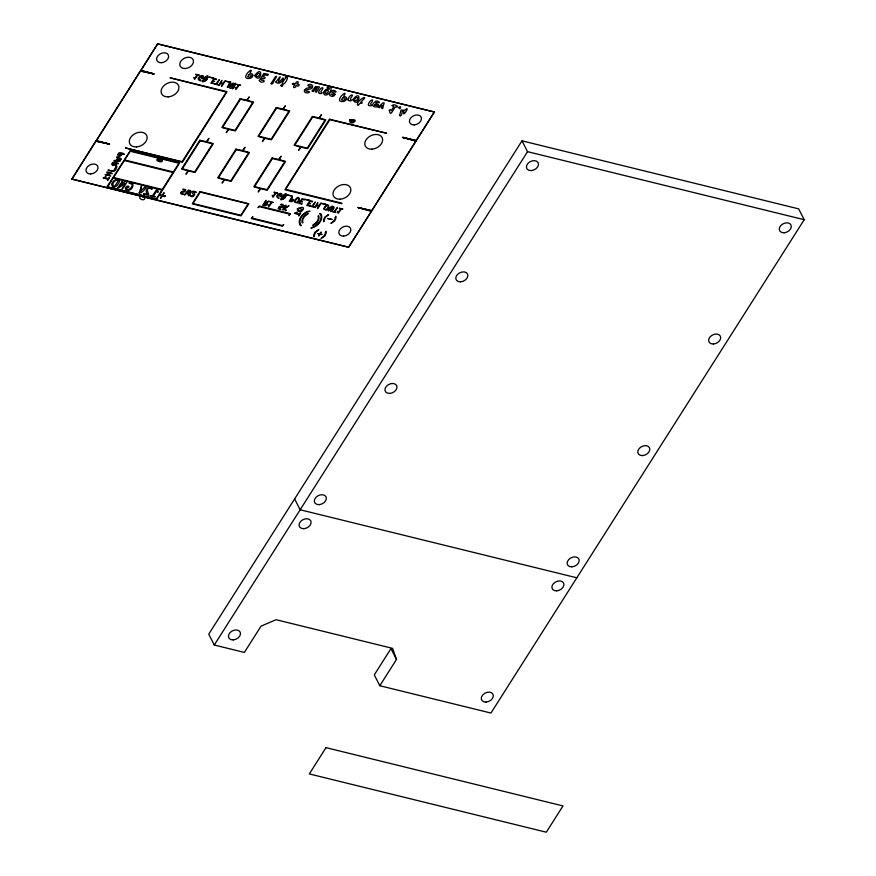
<?xml version="1.0" encoding="UTF-8"?>
<svg xmlns="http://www.w3.org/2000/svg" width="876" height="876" viewBox="0 0 876 876"><rect width="100%" height="100%" fill="white"/><g stroke="black" fill="none" stroke-linecap="round" stroke-linejoin="round"><path stroke-width="1.31" d="M144.201 195.972L142.711 196.673L71.799 179.054L157.68 43.8L434.463 112.04L416.352 140.565L402.752 137.39L416.034 141.08L371.818 210.7L358.207 207.546L371.501 211.215L348.582 247.306L142.295 196.64M71.909 179.262L95.922 141.069L109.423 143.982M109.467 144.014L96.349 140.773L140.456 70.934L153.968 73.836L140.784 70.408L154.077 74.044L140.565 71.142M140.894 70.617L157.68 43.8M96.031 141.277L109.533 144.19L96.349 140.773M371.501 211.215L357.966 207.535L371.818 210.7M416.034 141.08L402.511 137.39L416.352 140.565M348.582 247.306L434.354 111.832M521.997 140.828L208.74 634.18L214.27 645.021L244.36 652.423L261.048 626.143L276.093 619.715L392.568 648.36L396.489 659.453L379.812 685.733L490.943 713.053L804.201 219.712L798.682 208.871L521.997 140.828L527.527 151.668L804.201 219.712M214.27 645.021L527.527 151.668M144.102 195.764C132.594 196.662 147.781 204.207 144.211 195.906M157.79 44.008L434.463 112.04M71.799 179.054L348.473 247.098M576.824 577.799L300.15 509.766L294.621 498.926M396.489 659.453L390.97 648.612L374.282 674.892L379.812 685.733M188.428 195.534C190.18 197.538 192.676 185.745 188.395 192.523C191.975 183.785 178.408 202.279 187.836 191.789L187.355 194.111L189.599 192.227L188.428 195.534M117.833 187.683L118.501 188.011L125.137 183.522C113.65 201.907 138.375 168.542 119.76 186.227L122.848 180.708L117.833 187.683M116.694 159.257L118.512 160.527C105.175 159.717 126.352 163.462 118.479 159.574C128.235 160.363 109.599 153.683 119.552 158.895L116.694 159.257M139.164 192.928C143.259 194.384 152.742 177.916 140.489 191.603L141.671 185.329L139.164 192.928M335.07 94.225C333.92 98.791 325.784 95.166 331.347 91.564C332.979 88.06 338.913 93.13 334.435 91.991L333.011 91.816L332.322 92.626L335.07 94.225M378.41 104.879C377.238 109.434 369.168 105.832 374.687 102.218C376.275 98.747 382.308 103.751 377.775 102.645L376.351 102.47L375.651 103.28L378.41 104.879M112.018 164.184L112.599 165.498L115.271 164.819L116.574 166.451L116.125 163.473C123.188 165.334 111.964 159.027 112.018 164.184M112.84 164.13L113.103 164.863A1.161 0.832 -27 0 0 113.606 164.984L115.413 163.297L113.639 162.859L112.84 164.13M112.73 184.31L112.905 185.548L114.767 186.303L118.413 180.555L116.223 180.325L114.723 181.157A5.497 3.931 -27 0 0 112.73 184.31M117.975 154.8C117.855 157.428 121.906 156.048 122.082 154.088C129.144 155.95 117.921 149.643 117.975 154.8M118.797 154.745L119.059 155.479A1.161 0.832 -27 0 0 119.563 155.599L121.37 153.913L119.596 153.475L118.797 154.745M129.254 183.237L131.991 184.201L132.177 185.438A5.497 3.931 -27 0 1 130.174 188.592L128.673 189.424A2.727 1.949 -27 0 1 126.451 188.877L127.414 187.114C129.418 188.187 129.626 185.548 127.195 186.194C123.965 187.661 125.597 191.242 128.586 190.267C133.36 190.103 135.134 180.587 129.254 183.237M180.587 192.72L181.157 194.045L183.456 194.22L181.398 192.665L184.77 191.68L185.767 189.709L182.964 189.052L182.821 189.61L184.759 189.862L184.858 190.869L181.65 191.581L180.587 192.72M199.246 78.84C205.236 83.034 193.881 79.935 200.067 76.354C201.436 74.515 205.75 76.048 202.772 78.227C201.458 79.158 200.462 76.968 202.323 77.657L202.925 76.595A1.73 1.237 -27 0 0 201.502 76.245L200.549 76.77A3.603 2.573 -27 0 0 199.246 78.84M205.816 80.088L205.039 81.041L203.473 80.833L204.382 79.409L205.816 80.088M206.637 79.891C194.516 87.95 212.726 67.452 206.637 79.891M207.492 77.844L207.47 78.183A1.161 0.832 -27 0 1 206.813 78.917L204.798 78.752L205.838 77.11L207.492 77.844M252.879 75.183C252.77 78.413 248.379 79.398 246.003 77.822C243.878 74.361 255.146 65.623 249.857 73.288L252.036 73.858L252.879 75.183M254.686 75.577C260.982 85.454 264.289 62.908 254.686 75.577M266.348 203.9L266.326 204.239A1.161 0.832 -27 0 1 265.669 204.973L263.654 204.798L264.694 203.166L266.348 203.9M267.18 203.714L265.45 205.718L262.723 205.269L266.008 200.33L265.11 202.509L265.702 202.652C273.783 199.728 265.056 201.447 267.18 203.714M285.948 77.701C277.101 88.213 287.197 84.501 287.547 76.935C286.901 75.095 283.868 76.891 285.948 77.701M277.582 196.75C282.806 200.44 272.436 197.023 279.017 193.826C280.911 192.391 283.824 194.779 280.824 196.301C279.148 196.793 279.258 194.866 280.659 195.567L281.262 194.494A1.73 1.237 -27 0 0 279.838 194.154L278.886 194.68A3.603 2.573 -27 0 0 277.582 196.75M282.817 205.433L281.645 207.021L279.291 206.386L278.086 208.663L280.889 209.528L278.984 208.466C279.652 207.864 287.175 206.123 281.897 204.119C278.699 204.94 281.7 204.809 282.817 205.433M284.152 197.998L283.375 198.951L281.809 198.743L282.718 197.319L284.152 197.998M284.974 197.801C272.743 205.937 291.128 185.296 284.974 197.801M285.828 195.753L285.806 196.093A1.161 0.832 -27 0 1 285.149 196.826L283.134 196.662L284.174 195.019L285.828 195.753M292.858 199.892L292.825 200.232A1.161 0.832 -27 0 1 292.179 200.965L290.164 200.801L291.204 199.159L292.858 199.892M293.69 199.706L291.96 201.721L289.233 201.261L292.354 196.334L291.62 198.502L293.69 199.706M304.421 90.337C303.534 95.254 314.78 91.662 306.381 91.17A1.38 0.986 -27 0 1 306.053 90.217C307.87 88.772 313.597 89.812 312.601 85.684C310.422 82.366 304.279 86.527 310.739 86.166A1.38 0.986 -27 0 1 311.079 87.118L306.162 88.443L304.421 90.337M323.408 92.484C324.558 98.747 331.796 92.298 331.073 88.137C330.416 84.589 324.032 88.41 329.058 88.137A1.38 0.986 -27 0 1 329.398 89.089L325.806 89.407L323.408 92.484M314.506 234.976L313.936 236.805L313.696 235.042L314.933 232.26L318.82 229.6L316.422 231.593A5.979 4.271 -27 0 0 314.67 234.341L314.506 234.976M331.281 94.258L333.165 94.794L331.281 94.258M324.361 219.909L323.781 221.727L323.54 219.975L324.777 217.193L328.664 214.532L326.266 216.525A5.979 4.271 -27 0 0 324.514 219.274L324.361 219.909M325.401 232.688L325.204 233.75A5.979 4.271 -27 0 1 323.463 236.498L321.065 238.491L324.952 235.83L326.179 233.049L325.949 231.297L325.401 232.688M333.23 207.415C325.543 217.368 338.443 206.78 332.354 206.156C327.12 208.083 326.737 215.419 332.201 206.835A1.467 1.051 -27 0 1 333.176 207.24L333.23 207.415M335.256 217.62L335.059 218.682A5.979 4.271 -27 0 1 333.307 221.431L330.909 223.424L334.796 220.763L336.023 217.982L335.793 216.23L335.256 217.62M346.666 98.243C346.557 101.485 342.166 102.459 339.789 100.882C337.665 97.422 348.922 88.684 343.644 96.36L345.812 96.918L346.666 98.243M352.864 99.722C358.941 109.62 362.708 87.031 352.864 99.722M374.61 104.912L376.505 105.448L374.61 104.912M302.811 222.592L302.176 222.854A9.045 6.461 -27 0 1 308.188 213.372L307.783 214.094A8.366 5.979 -27 0 0 302.669 222.143L302.811 222.592M318.218 216.087L318.338 216.69A8.366 5.979 -27 0 1 313.225 224.749L312.82 225.471A9.045 6.461 -27 0 0 318.842 215.989L318.218 216.087M111.723 184.343C112.544 191.318 119.815 184.026 119.629 180.117C116.53 177.959 112.369 181.014 111.723 184.343M378.18 107.233L379.363 107.737L382.199 105.24L381.531 108.263L382.67 108.613L384.17 102.842L382.911 102.897L378.18 107.233M399.598 115.457C401.186 117.789 402.423 112.073 402.259 111.197L403.945 111.613C401.679 119.366 411.545 103.718 404.778 110.299L401.099 109.982L399.598 115.457M294.336 201.579C301.443 207.568 300.534 189.753 294.336 201.579M323.682 208.784C330.778 214.784 329.869 196.969 323.682 208.784M103.302 177.861L107.868 179.284C105.886 183.818 111.778 174.444 108.285 178.627L104.989 177.817L106.007 176.624L103.302 177.861M105.295 174.729L110.694 176.098L108.394 172.9C120.472 176.021 99.842 167.754 109.292 175.255L105.295 174.729M108.208 170.141L113.727 171.346L108.208 170.141M143.576 193.957L148.854 195.26L147.31 190.191L147.825 188.877A1.752 1.248 -27 0 1 149.435 188.187L150.913 188.548C151.537 190.541 153.42 188.504 151.537 187.76C147.496 185.624 144.135 191.307 147.65 194.395L143.576 193.957M150.344 195.622L155.282 196.837L153.574 195.852L156.651 191.001L157.45 192.282L158.348 192.019L157.45 189.249L156.651 189.391L152.687 195.633L150.344 195.622M165.465 196.093L164.688 196.64L162.421 196.082L160.483 198.491L161.534 195.863L159.246 195.293L156.454 199.378L145.044 196.574L145.482 196.093L156.377 198.775L161.94 190.015L113.212 178.036L107.649 186.796L142.788 195.622L106.916 186.916L130.283 150.639L179.668 162.805L159.793 194.483L162.06 195.041L164.173 192.676L162.947 195.26L165.465 196.093M195.819 74.34L197.001 74.942L195.063 77.986L193.848 77.449L194.614 79.409L197.713 75.117L199.312 75.051L195.819 74.34M209.178 77.143L213.569 78.073L209.178 77.143M190.278 195.49C191.691 198.819 196.859 194.614 193.607 192.041C202.378 193.903 187.136 187.65 193.651 194.768L192.753 195.961L190.278 195.49M213.93 83.57L210.853 83.242L213.864 78.501L216.569 79.004L216.328 79.628L214.193 79.168L213.153 80.8L214.554 81.457L212.737 81.457L211.828 82.892L213.93 83.57M214.489 83.997L217.894 84.83L216.788 84.107L219.285 79.672L216.076 83.932L214.489 83.997M225.658 81.194L230.049 82.125L225.658 81.194M237.133 84.501L238.305 85.092L236.367 88.147L235.151 87.611L235.918 89.571L239.017 85.268L240.615 85.213L237.133 84.501M259.318 80.504C260.588 84.293 268.483 80.592 261.223 80.066L262.373 78.249C264.464 80.154 266.906 76.573 263.205 76.935L264.552 74.81L267.695 75.456L268.385 74.361L263.906 73.464L259.318 80.504M271.166 83.417L271.396 84.074L272.556 83.757L276.663 76.278L275.491 76.595L271.166 83.417M275.94 82.059C277.867 85.257 284.273 81.348 283.09 77.865C271.231 91.542 287.087 66.51 275.94 82.059M280.846 85.432C282.149 88.947 284.382 82.41 280.846 85.432M269.994 201.754L271.177 202.345L269.239 205.4L268.023 204.853L268.79 206.813L271.889 202.52L273.487 202.465L269.994 201.754M274.155 192.249L275.338 192.851L273.4 195.895L272.184 195.359L272.951 197.319L276.049 193.027L277.648 192.961L274.155 192.249M292.365 83.932L294.73 85.125C291.248 87.896 295.825 88.859 296.143 85.465C298.541 87.655 301.224 83.713 296.986 84.162C300.468 81.38 295.891 80.417 295.562 83.811L293.416 83.297L292.365 83.932M287.514 195.052L291.905 195.983L287.514 195.052M286.091 210.382L285.28 210.667L284.415 208.203C281.163 213.93 283.539 204.82 286.123 205.225C281.01 211.817 295.53 201.294 285.324 208.203L286.091 210.382M312.163 90.973L313.301 91.52L315.743 87.896L317.167 87.742L315.218 91.717L316.356 92.276L319.51 86.932L315.557 86.483L312.163 90.973M294.522 213.328L299.088 214.762C297.106 219.296 302.986 209.922 299.504 214.105L296.208 213.295L297.227 212.101L294.522 213.328M318.601 92.549C318.568 94.192 324.065 93.765 321.317 92.308A1.38 0.986 -27 0 1 320.977 91.367C326.244 85.005 319.028 87.819 318.601 92.549M301.968 203.867L298.891 203.539L301.902 198.786L304.618 199.301L304.366 199.925L302.231 199.465L301.191 201.097L302.516 201.874L300.775 201.754L299.866 203.188L301.968 203.867M305.122 199.389L309.513 200.319L305.122 199.389M309.874 205.816L306.797 205.477L309.808 200.735L312.513 201.239L312.261 201.863L310.137 201.403L309.097 203.046L310.422 203.823L308.68 203.703L307.772 205.126L309.874 205.816M310.422 206.232L313.838 207.075L312.732 206.353L315.327 201.984L312.02 206.178L310.422 206.232M321.601 203.44L325.992 204.371L321.601 203.44M317.747 233.585L319.379 234.286L318.744 236.049L320.09 234.461L322.138 234.516L320.506 233.804L321.131 232.041L319.795 233.629L317.747 233.585M327.591 218.518L331.982 219.449L327.591 218.518M348.057 99.798C348.024 101.441 353.521 101.003 350.772 99.557A1.38 0.986 -27 0 1 350.433 98.605C355.7 92.254 348.484 95.068 348.057 99.798M332.551 211.674L335.957 212.507L334.851 211.784L337.446 207.426L334.139 211.609L332.628 211.543M339.395 208.291L340.567 208.893L338.629 211.937L337.413 211.401L338.18 213.361L341.279 209.068L342.877 209.003L339.395 208.291M357.496 104.649L358.328 105.339L359.959 103.335L361.974 103.215L362.106 102.47L360.792 102.021C371.566 92.44 356.346 100.346 357.496 104.649M368.369 104.791C368.347 106.434 373.844 106.007 371.085 104.551A1.38 0.986 -27 0 1 370.756 103.598C376.012 97.247 368.807 100.061 368.369 104.791M392.141 105.569L393.828 106.598L391.276 110.606L390.269 109.631L389.185 110.212L390.236 113.289L391.495 112.862L395.24 106.949C400.978 108.175 394.408 102.799 392.141 105.569M398.711 107.551C400.004 111.077 402.303 104.463 398.711 107.551M298.081 209.014L298.344 210.229A3.603 2.573 -27 0 0 300.577 210.777L302.527 209.342L298.497 208.346L298.081 209.014M297.336 208.882C299.318 217.894 310.049 202.728 297.336 208.882M114.088 170.305C115.807 173.043 119.026 159.936 114.088 170.305M218.803 84.983L219.471 85.224L220.632 83.406L222.635 83.899C217.982 92.867 229.632 74.383 223.051 83.242L221.048 82.749L221.924 80.373L218.803 84.983M227.388 87.096C229.392 89.867 233.717 74 227.388 87.096M233.191 83.253L231.144 86.593C243.2 75.303 227.202 97.006 234.341 85.169C227.048 93.601 229.917 83.428 233.191 83.253M314.747 207.218L315.415 207.459L316.575 205.641L318.568 206.134C313.926 215.102 325.565 196.618 318.995 205.477L316.992 204.984L317.857 202.608L314.747 207.218M301.059 225.45L300.446 225.658A11.881 8.486 -27 0 1 307.542 211.434L310.049 211.291L308.319 211.631A11.213 8.015 -27 0 0 300.709 224.858L301.059 225.45M125.487 147.934L182.438 162.169L227.037 91.641L170.032 77.789L226.326 92.046L182.12 161.677L125.487 147.934M124.337 160.516L113.541 177.51L162.268 189.49L173.065 172.506L124.337 160.516M130.228 151.23L124.666 159.99L173.393 171.981L178.956 163.221L161.381 158.895C166.451 165.148 149.873 159.541 160.297 158.633L130.228 151.23M199.848 140.248L181.584 168.98L187.902 170.842L185.953 174.236L188.471 170.984L195.052 172.408L213.317 143.675L206.999 141.813L208.948 138.419L206.429 141.682L199.848 140.248M200.166 140.74L182.317 168.86L194.735 171.915L212.583 143.795L200.166 140.74M249.025 74.602L247.678 76.738L249.507 77.187A1.38 0.986 -27 0 0 250.328 76.968A1.533 1.095 -27 0 0 251.193 76.004A1.38 0.986 -27 0 0 250.854 75.051L249.025 74.602M240.144 98.714L221.869 127.447L228.198 129.309L226.249 132.703L228.767 129.451L235.337 130.885L253.613 102.142L247.284 100.291L249.233 96.897L246.714 100.149L240.144 98.714M240.462 99.218L222.603 127.327L235.02 130.382L252.879 102.273L240.462 99.218M257.314 73.891L256.318 75.456A1.38 0.986 -27 0 0 256.646 76.409A1.533 1.095 -27 0 0 257.325 76.573A1.38 0.986 -27 0 0 258.617 76.026L259.614 74.46A1.38 0.986 -27 0 0 259.581 73.814A1.533 1.095 -27 0 0 258.595 73.343A1.38 0.986 -27 0 0 257.314 73.891M200.243 192.096L193.005 203.484L240.878 215.255L248.116 203.867L200.243 192.096M235.972 149.128L217.697 177.861L224.026 179.722L222.077 183.117L224.595 179.865L231.165 181.288L249.441 152.555L243.112 150.694L245.061 147.299L242.542 150.562L235.972 149.128M236.29 149.632L218.431 177.74L230.859 180.795L248.707 152.676L236.29 149.632M276.258 107.595L257.993 136.338L264.311 138.189L262.362 141.584L264.88 138.331L271.461 139.766L289.726 111.033L283.408 109.171L285.357 105.777L282.839 109.029L276.258 107.595M276.575 108.098L258.727 136.207L271.144 139.262L288.992 111.153L276.575 108.098M272.086 158.008L253.821 186.741L260.15 188.603L258.19 191.997L260.709 188.745L267.289 190.18L285.554 161.436L279.236 159.585L281.185 156.191L278.667 159.443L272.086 158.008M272.403 158.512L254.555 186.621L266.972 189.676L284.82 161.567L272.403 158.512M326.036 90.797L325.04 92.363A1.38 0.986 -27 0 0 325.379 93.305C326.923 94.674 329.967 89.943 327.328 90.239A1.38 0.986 -27 0 0 326.036 90.797M312.382 116.486L294.106 145.219L300.435 147.069L298.486 150.475L301.005 147.212L307.575 148.646L325.85 119.913L319.521 118.052L321.47 114.657L318.952 117.91L312.382 116.486M312.699 116.979L294.84 145.088L307.268 148.143L325.116 120.034L312.699 116.979M252.759 216.898L252.003 218.08L282.433 225.57L283.758 224.519L282.51 226.172L251.292 218.496L252.759 216.898M342.812 97.674L341.465 99.798L343.293 100.247A1.38 0.986 -27 0 0 344.115 100.039A1.533 1.095 -27 0 0 344.98 99.065A1.38 0.986 -27 0 0 344.64 98.123L342.812 97.674M329.507 119.202L284.897 189.731L341.662 203.692L341.969 203.21L285.609 189.326L329.825 119.694L386.579 133.229L329.507 119.202M355.492 98.035L354.495 99.601A1.38 0.986 -27 0 0 354.835 100.554A1.533 1.095 -27 0 0 355.514 100.718A1.38 0.986 -27 0 0 356.806 100.171L357.802 98.605A1.38 0.986 -27 0 0 357.758 97.959A1.533 1.095 -27 0 0 356.784 97.488A1.38 0.986 -27 0 0 355.492 98.035M289.715 214.094L288.992 215.562L290.438 213.689L259.34 206.013L257.971 207.656L259.285 206.616L289.715 214.094M349.82 119.76C348.637 127.513 362.467 118.249 349.82 119.76M319.762 213.678L320.649 214.664A11.213 8.015 -27 0 1 311.681 227.552L310.991 228.253A11.881 8.486 -27 0 0 321.01 213.864L319.762 213.678M325.992 747.644L309.305 773.924L546.306 832.2L562.994 805.931L325.992 747.644M199.925 191.603L192.293 203.889L240.955 215.857L248.85 203.747L199.925 191.603M160.691 159.005L157.954 160.166L161.403 161.02L160.691 159.005M353.981 121.206L351.254 122.366L350.542 120.351L353.981 121.206M297.479 198.469L296.942 198.699A5.705 4.084 -27 0 0 295.168 201.491L295.3 201.885A1.467 1.051 -27 0 0 296.69 202.225L297.227 201.995A5.705 4.084 -27 0 0 299.001 199.202L298.858 198.808A1.467 1.051 -27 0 0 297.479 198.469M326.825 205.685L326.277 205.915A5.705 4.084 -27 0 0 324.503 208.707L324.646 209.101A1.467 1.051 -27 0 0 326.036 209.441L326.573 209.211A5.705 4.084 -27 0 0 328.347 206.418L328.204 206.024A1.467 1.051 -27 0 0 326.825 205.685M343.6 236.115A6.373 4.555 -27 0 0 350.553 228.373A6.373 4.555 -27 0 0 340.304 228.954A6.373 4.555 -27 0 0 343.6 236.115M136.426 146.916A9.417 6.723 -27 0 0 146.708 135.462A9.417 6.723 -27 0 0 131.553 136.317A9.417 6.723 -27 0 0 136.426 146.916M168.203 96.864A9.417 6.723 -27 0 0 178.485 85.41A9.417 6.723 -27 0 0 163.341 86.264A9.417 6.723 -27 0 0 168.203 96.864M414.228 124.896A6.373 4.555 -27 0 0 421.181 117.143A6.373 4.555 -27 0 0 410.932 117.723A6.373 4.555 -27 0 0 414.228 124.896M371.906 149.15A9.417 6.723 -27 0 0 382.188 137.707A9.417 6.723 -27 0 0 367.033 138.561A9.417 6.723 -27 0 0 371.906 149.15M340.129 199.202A9.417 6.723 -27 0 0 350.4 187.76A9.417 6.723 -27 0 0 335.256 188.614A9.417 6.723 -27 0 0 340.129 199.202M90.765 173.941A6.373 4.555 -27 0 0 97.729 166.199A6.373 4.555 -27 0 0 87.469 166.779A6.373 4.555 -27 0 0 90.765 173.941M161.392 62.722A6.373 4.555 -27 0 0 168.345 54.969A6.373 4.555 -27 0 0 158.096 55.549A6.373 4.555 -27 0 0 161.392 62.722M185.241 68.536A7.249 5.179 -27 0 0 193.158 59.721A7.249 5.179 -27 0 0 181.496 60.378A7.249 5.179 -27 0 0 185.241 68.536M713.436 343.994A6.373 4.555 -27 0 0 720.4 336.242A6.373 4.555 -27 0 0 710.14 336.822A6.373 4.555 -27 0 0 713.436 343.994M531.228 170.59A6.373 4.555 -27 0 0 538.192 162.837A6.373 4.555 -27 0 0 527.932 163.418A6.373 4.555 -27 0 0 531.228 170.59M784.064 232.764A6.373 4.555 -27 0 0 791.028 225.012A6.373 4.555 -27 0 0 780.768 225.592A6.373 4.555 -27 0 0 784.064 232.764M460.612 281.82A6.373 4.555 -27 0 0 467.565 274.068A6.373 4.555 -27 0 0 457.305 274.648A6.373 4.555 -27 0 0 460.612 281.82M571.94 566.827A6.373 4.555 -27 0 0 578.905 559.074A6.373 4.555 -27 0 0 568.644 559.654A6.373 4.555 -27 0 0 571.94 566.827M389.743 393.423A6.373 4.555 -27 0 0 396.697 385.681A6.373 4.555 -27 0 0 386.436 386.25A6.373 4.555 -27 0 0 389.743 393.423M642.568 455.597A6.373 4.555 -27 0 0 649.532 447.855A6.373 4.555 -27 0 0 639.272 448.424A6.373 4.555 -27 0 0 642.568 455.597M319.116 504.653A6.373 4.555 -27 0 0 326.069 496.9A6.373 4.555 -27 0 0 315.82 497.48A6.373 4.555 -27 0 0 319.116 504.653M486.06 702.081A6.373 4.555 -27 0 0 493.024 694.329A6.373 4.555 -27 0 0 482.764 694.909A6.373 4.555 -27 0 0 486.06 702.081M556.687 590.851A6.373 4.555 -27 0 0 563.64 583.109A6.373 4.555 -27 0 0 553.391 583.69A6.373 4.555 -27 0 0 556.687 590.851M233.235 639.907A6.373 4.555 -27 0 0 240.188 632.154A6.373 4.555 -27 0 0 229.928 632.735A6.373 4.555 -27 0 0 233.235 639.907M303.852 528.677A6.373 4.555 -27 0 0 310.816 520.935A6.373 4.555 -27 0 0 300.556 521.516A6.373 4.555 -27 0 0 303.852 528.677"/></g></svg>
